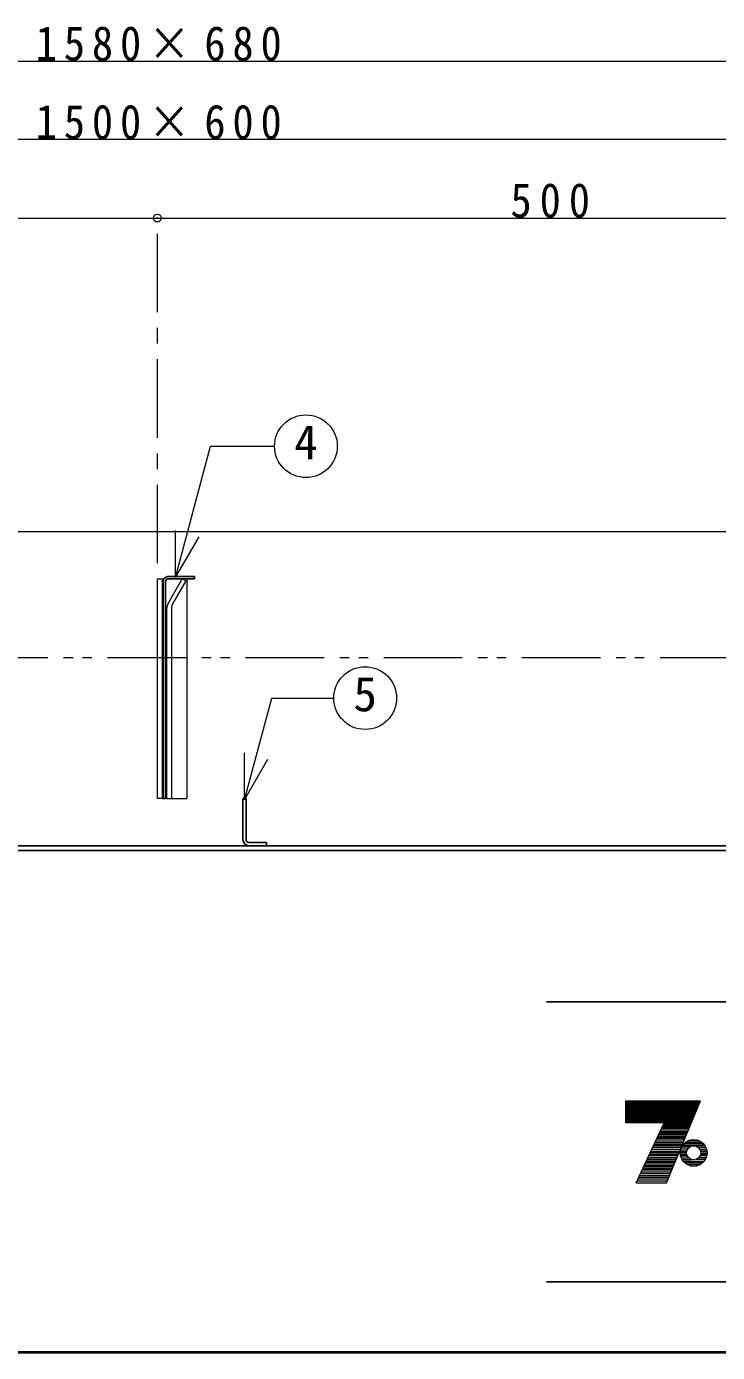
# Model space of a CAD drawing. Units: millimetres at full size, sheet at 1:10; details may follow other scales. Extents: x -2125 to 1925, y -1405 to 1405.
# Drawn here: x -431 to 9, y -1405 to -560 of the extents above; entities that cross this region are included whole.
import ezdxf
from ezdxf.enums import TextEntityAlignment as Align

# ---------------------------------------------------------------- set-up
doc = ezdxf.new("R2010")
doc.units = ezdxf.units.MM
doc.header["$LTSCALE"] = 10
doc.header["$PDMODE"] = 32
doc.header["$PDSIZE"] = 5
doc.linetypes.add('CHAIN1', pattern=[8, 5, -1, 1, -1])
doc.linetypes.add('DOUBLE_CHAIN1', pattern=[8.8, 5, -1, 0.6, -0.6, 0.6, -1])
doc.layers.add('0-A', color=4, linetype='Continuous', lineweight=9)
doc.styles.add('ＭＳ ゴシック', font='')
doc.styles.get('ＭＳ ゴシック').set_extended_font_data('MS Gothic')

msp = doc.modelspace()

# ---------------------------------------------------------------- linework, layer by layer
at = {"layer": '0-A'}
for p, q in [((-1137.8, -581.98), (442.2, -581.98)), ((402.2, -631.98), (-1097.8, -631.98)), ((-847.8, -681.98), (-347.8, -681.98)), ((-347.8, -681.98), (152.2, -681.98)), ((408.2, -881.98), (-1094.8, -881.98)), ((-344.8, -911.98), (-343.64, -911.98)), ((-329.05, -911.98), (-329.05, -1051.98)), ((-344.8, -1051.98), (-344.05, -1051.98)), ((-341.8, -1051.98), (-342.55, -1051.98)), ((-338.8, -1051.98), (-329.05, -1051.98))]:
    msp.add_line(p, q, dxfattribs=at)
at = {"layer": '0-A', "linetype": 'CHAIN1'}
msp.add_line((-347.8, -901.98), (-347.8, -681.98), dxfattribs=at)
at = {"layer": '0-A', "color": 7, "lineweight": 18}
for p, q in [((-336.27, -911.07), (-313.85, -827.41)), ((-313.85, -827.41), (-273.16, -827.41)), ((-336.27, -911.07), (-336.27, -881.07)), ((-336.27, -911.07), (-321.27, -885.09)), ((-347.8, -911.98), (-344.8, -911.98)), ((-347.8, -1051.98), (-347.8, -911.98)), ((-344.8, -911.98), (-344.8, -1051.98)), ((-340.99, -927.59), (-331.98, -911.98)), ((-341.8, -1051.98), (-341.8, -930.59)), ((-338.8, -929.79), (-338.8, -1051.98)), ((-292.33, -1052.77), (-274.96, -987.93)), ((-274.96, -987.93), (-235.39, -987.93)), ((-292.33, -1052.77), (-292.33, -1022.77)), ((-292.33, -1052.77), (-277.33, -1026.79)), ((-344.8, -1051.98), (-347.8, -1051.98)), ((-341.8, -1051.98), (-338.8, -1051.98)), ((-49.37, -1245.18), (-1.96, -1245.18)), ((-49.37, -1245.6), (-2.13, -1245.6)), ((-49.37, -1246.23), (-2.39, -1246.23)), ((-49.37, -1246.86), (-2.65, -1246.86)), ((-49.37, -1247.49), (-2.91, -1247.49)), ((-49.37, -1248.33), (-3.26, -1248.33)), ((-3.52, -1248.96), (-49.37, -1248.96)), ((-49.37, -1249.59), (-3.78, -1249.59)), ((-49.37, -1250.22), (-4.04, -1250.22)), ((-23.33, -1296.84), (-1.7, -1244.55)), ((-49.37, -1250.85), (-4.3, -1250.85)), ((-49.37, -1251.48), (-4.56, -1251.48)), ((-49.37, -1251.9), (-4.74, -1251.9)), ((-49.37, -1252.74), (-5.09, -1252.74)), ((-49.37, -1253.37), (-5.35, -1253.37)), ((-49.37, -1254), (-5.61, -1254)), ((-49.37, -1254.63), (-5.87, -1254.63)), ((-49.37, -1255.26), (-6.13, -1255.26)), ((-49.37, -1255.89), (-6.39, -1255.89)), ((-49.37, -1256.52), (-6.65, -1256.52)), ((-49.37, -1257.15), (-6.91, -1257.15)), ((-49.37, -1257.78), (-7.17, -1257.78)), ((-25.01, -1258.62), (-49.37, -1258.62)), ((-42.65, -1296.84), (-25.01, -1258.62)), ((-7.52, -1258.62), (-25.01, -1258.62)), ((-28.79, -1266.81), (-10.91, -1266.81)), ((-10.56, -1265.97), (-28.4, -1265.97)), ((-10.21, -1265.13), (-27.95, -1265.13)), ((-27.53, -1264.08), (-9.78, -1264.08)), ((-9.43, -1263.24), (-27.14, -1263.24)), ((-8.99, -1262.19), (-26.66, -1262.19)), ((-8.73, -1261.56), (-26.36, -1261.56)), ((-8.39, -1260.72), (-25.98, -1260.72)), ((-8.13, -1260.09), (-25.69, -1260.09)), ((-7.78, -1259.25), (-25.3, -1259.25)), ((-14.64, -1275.84), (-32.96, -1275.84)), ((-14.12, -1274.58), (-32.37, -1274.58)), ((-13.69, -1273.53), (-31.89, -1273.53)), ((-13.34, -1272.69), (-31.5, -1272.69)), ((-12.9, -1271.64), (-31.02, -1271.64)), ((-30.63, -1270.8), (-12.56, -1270.8)), ((-12.12, -1269.75), (-30.14, -1269.75)), ((-11.69, -1268.7), (-29.66, -1268.7)), ((-11.34, -1267.86), (-29.27, -1267.86)), ((-14.39, -1275.84), (-10.19, -1275.84)), ((-14, -1274.58), (-9.32, -1274.58)), ((-13.5, -1273.53), (-7.72, -1273.53)), ((-12.95, -1272.69), (0.74, -1272.69)), ((-12.04, -1271.64), (-0.18, -1271.64)), ((-11.03, -1270.8), (-1.19, -1270.8)), ((-9.04, -1269.75), (-3.18, -1269.75)), ((1.28, -1273.53), (-4.49, -1273.53)), ((1.79, -1274.58), (-2.89, -1274.58)), ((2.18, -1275.84), (-2.02, -1275.84)), ((-17.94, -1283.82), (-36.64, -1283.82)), ((-17.59, -1282.98), (-36.25, -1282.98)), ((-17.16, -1281.93), (-35.77, -1281.93)), ((-16.73, -1280.88), (-35.28, -1280.88)), ((-16.2, -1279.62), (-34.67, -1279.62)), ((-15.86, -1278.78), (-34.31, -1278.78)), ((-15.42, -1277.73), (-33.83, -1277.73)), ((-33.44, -1276.89), (-15.08, -1276.89)), ((-14.61, -1277.73), (-10.61, -1277.73)), ((-14.57, -1276.89), (-10.53, -1276.89)), ((-14.54, -1278.78), (-10.48, -1278.78)), ((-14.39, -1279.62), (-10.19, -1279.62)), ((-14, -1280.88), (-9.32, -1280.88)), ((-13.5, -1281.93), (-7.72, -1281.93)), ((-12.79, -1282.98), (0.58, -1282.98)), ((-12.04, -1283.82), (-0.18, -1283.82)), ((1.28, -1281.93), (-4.49, -1281.93)), ((1.79, -1280.88), (-2.89, -1280.88)), ((2.18, -1279.62), (-2.02, -1279.62)), ((2.33, -1278.78), (-1.73, -1278.78)), ((2.35, -1276.89), (-1.69, -1276.89)), ((-1.61, -1277.73), (2.39, -1277.73)), ((-21.5, -1292.43), (-40.61, -1292.43)), ((-20.98, -1291.17), (-40.03, -1291.17)), ((-20.55, -1290.12), (-39.55, -1290.12)), ((-20.03, -1288.86), (-38.96, -1288.86)), ((-19.68, -1288.02), (-38.58, -1288.02)), ((-19.24, -1286.97), (-38.09, -1286.97)), ((-18.81, -1285.92), (-37.61, -1285.92)), ((-18.38, -1284.87), (-37.12, -1284.87)), ((-10.72, -1284.87), (-1.5, -1284.87)), ((-8.38, -1285.92), (-3.83, -1285.92)), ((-42.65, -1296.84), (-23.33, -1296.84)), ((-22.89, -1295.79), (-42.16, -1295.79)), ((-22.37, -1294.53), (-41.58, -1294.53)), ((-21.94, -1293.48), (-41.1, -1293.48))]:
    msp.add_line(p, q, dxfattribs=at)
at = {"layer": '0-A', "color": 5, "lineweight": 25}
for p, q in [((-341.11, -911.98), (-324.05, -911.98)), ((-324.05, -910.48), (-341.05, -910.48)), ((-324.05, -911.98), (-324.05, -910.48)), ((-344.05, -1051.98), (-344.05, -913.48)), ((-342.55, -913.48), (-342.55, -1051.98)), ((-342.55, -1051.98), (-344.05, -1051.98)), ((-289.3, -1079.98), (-278.3, -1079.98)), ((-278.3, -1079.98), (-278.3, -1081.98)), ((-1100.8, -1081.98), (405.2, -1081.98))]:
    msp.add_line(p, q, dxfattribs=at)
at = {"layer": '0-A', "linetype": 'DOUBLE_CHAIN1'}
msp.add_line((-1083.55, -961.98), (237.2, -961.98), dxfattribs=at)
at = {"layer": '0-A', "color": 6, "lineweight": 25}
for p, q in [((-99.8, -1181.41), (1880.2, -1181.41)), ((1880.2, -1359.98), (-99.8, -1359.98))]:
    msp.add_line(p, q, dxfattribs=at)
at = {"layer": '0-A', "color": 1, "lineweight": 40}
msp.add_line((1925.2, -1404.98), (-2124.8, -1404.98), dxfattribs=at)
at = {"layer": '0-A', "color": 7, "lineweight": 18}
for points in [[(-331.98, -911.98), (-329.73, -913.28), (-338.39, -928.29)], [(-49.37, -1258.62), (-49.37, -1244.55), (-1.7, -1244.55)]]:
    msp.add_lwpolyline(points, dxfattribs=at)
at = {"layer": '0-A', "color": 5, "lineweight": 25}
for points in [[(405.2, -1084.98), (-1100.8, -1084.98), (-1100.8, -953.48)], [(-293.3, -1077.98), (-293.3, -1051.98), (-291.3, -1051.98), (-291.3, -1077.98)]]:
    msp.add_lwpolyline(points, dxfattribs=at)
at = {"layer": '0-A', "color": 7, "lineweight": 18}
for centre, radius in [((-253.16, -827.41), 20), ((-215.39, -987.93), 20), ((-6.11, -1277.73), 8.5), ((-6.11, -1277.73), 4.5)]:
    msp.add_circle(centre, radius, dxfattribs=at)
at = {"layer": '0-A', "color": 5, "lineweight": 25}
for centre, radius, start, end in [((-341.05, -913.48), 3, 92.27697, 180), ((-341.05, -913.48), 1.5, 92.27697, 180), ((-289.3, -1077.98), 4, 180, 270), ((-289.3, -1077.98), 2, 180, 270)]:
    msp.add_arc(centre, radius, start, end, dxfattribs=at)
at = {"layer": '0-A', "color": 7, "lineweight": 18}
for centre, radius, start, end in [((-341.05, -913.48), 3, 90, 92.27697), ((-335.8, -930.59), 6, 150, 180), ((-335.8, -929.79), 3, 150, 180)]:
    msp.add_arc(centre, radius, start, end, dxfattribs=at)
at = {"layer": '0-A'}
msp.add_point((-347.8, -681.98), dxfattribs=at)

# ---------------------------------------------------------------- texts
at = {"layer": '0-A', "color": 7, "style": 'ＭＳ ゴシック'}
for s, p in [('4', (-260.66, -842.41)), ('5', (-222.89, -1002.93))]:
    msp.add_text(s, height=21.99, dxfattribs=at).set_placement(p, align=Align.BOTTOM_LEFT)
at = {"layer": '0-A', "color": 7, "char_height": 21.99, "attachment_point": 7, "style": 'ＭＳ ゴシック'}
for s, insert in [('\\T1.33;\\W0.9;1580×680', (-425.3, -581.98)), ('\\T1.33;\\W0.9;1500×600', (-425.3, -631.98)), ('\\T1.38;\\W0.9;500', (-122.8, -681.98))]:
    msp.add_mtext(s, dxfattribs=dict(at, insert=insert))

doc.saveas('drawing.dxf')
